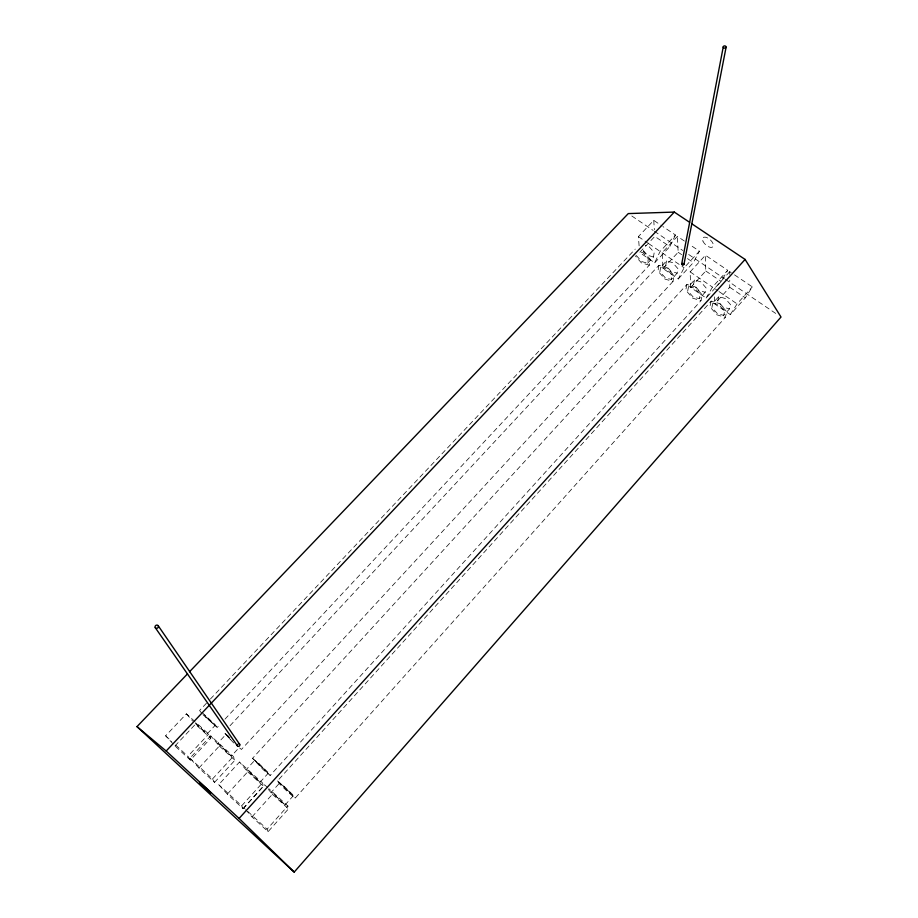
<?xml version="1.0" encoding="UTF-8"?>
<svg xmlns="http://www.w3.org/2000/svg" width="918" height="918" viewBox="0 0 918 918"><rect width="100%" height="100%" fill="white"/><g stroke="black" fill="none" stroke-linecap="round" stroke-linejoin="round"><path stroke-width="0.69" stroke-dasharray="4.59 3.44" d="M734.515 274.861L752.324 286.875L745.313 297.834L730.303 314.622L714.697 303.927L729.73 287.254L729.741 280.162M729.753 274.493L729.764 271.659L733.321 274.057M636.335 255.468L641.659 261.538L647.626 263.225L648.303 258.807L642.944 252.679L639.341 251.693M224.99 719.138L649.324 265.153L650.219 259.346L643.151 251.257M647.626 263.225L653.49 256.96L654.19 252.519L648.854 246.403L645.251 245.427M658.917 265.302L657.965 271.085L664.976 279.095L673.009 281.424L674.076 275.687L666.996 267.574L658.917 265.302L229.672 726.115M660.627 267.253L659.881 271.636L665.217 277.729L671.322 279.485L677.163 273.151L677.989 268.767L672.642 262.628L666.502 260.93L660.627 267.253L666.743 268.985L672.114 275.125L671.322 279.485M666.502 260.93L665.745 265.336L671.058 271.418L677.163 273.151M686.905 284.477L685.746 290.168L692.769 298.212L701.008 300.656L702.27 295.011L695.178 286.864L686.905 284.477L252.519 758.337L263.294 769.789L270.19 775.458L701.008 300.656M688.603 286.427L687.72 290.754L693.056 296.858L699.321 298.717L705.15 292.291L706.126 287.977L700.767 281.815L694.478 280.024L688.603 286.427L694.88 288.252L700.262 294.426L699.321 298.717M694.478 280.024L693.56 284.362L698.885 290.467L705.15 292.291M711.198 301.127L709.878 306.75L716.912 314.817L725.335 317.364L726.758 311.787L719.666 303.617L711.198 301.127L277.488 780.92L279.301 783.708L288.103 792.234L295.206 798.086L725.335 317.364M712.907 303.089L711.898 307.346L717.245 313.486L723.636 315.413L729.454 308.918L730.556 304.661L725.197 298.476L718.76 296.606L712.907 303.089L719.322 304.983L724.715 311.179L723.636 315.413M718.76 296.606L717.727 300.886L723.051 307.014L729.454 308.918M675.464 235.019L669.807 246.598L654.798 236.408L639.651 252.496L654.683 262.8L660.111 251.429L675.464 235.019L662.888 226.539M684.38 241.044L677.438 236.362L662.096 252.771L663.048 268.526L678.253 278.957L684.105 267.769L699.413 251.176L690.164 244.934M678.253 278.957L693.342 262.571L699.413 251.176M706.114 298.04L712.471 287.104L727.733 270.282L705.437 255.25L690.141 271.889L690.692 287.472L706.114 298.04L721.158 281.436L727.733 270.282M730.303 314.622L737.097 303.881L752.324 286.875M245.599 809.756L252.002 816.871L268.09 831.685L288.47 808.896L287.839 805.947L268.79 788.642M285.039 804.994L293.083 796.021L285.016 787.426L279.634 782.997L271.544 791.947L285.039 804.994L271.544 791.947M268.09 831.685L267.058 829.172L287.839 805.947M252.002 816.871L272.382 794.277L266.3 786.898M243.167 808.735L263.558 786.244L262.456 782.893L239.506 762.043L218.702 784.66L227.308 794.127L243.167 808.735L241.675 805.797L218.702 784.66M260.024 782.251L268.067 773.404L259.886 764.705L254.653 760.414L246.563 769.25L260.024 782.251L246.563 769.25M241.675 805.797L262.456 782.893M729.764 271.659L714.502 288.481L717.887 290.799M227.308 794.127L247.699 771.831L239.506 762.043M690.692 287.472L705.758 270.994L705.437 255.25M214.537 782.377L234.939 760.23L233.31 756.409L210.727 735.892L189.923 758.165L198.931 767.999L214.537 782.377L212.506 778.957L189.923 758.165M229.993 737.774L225.943 734.457L217.853 743.155L231.279 756.122L238.428 748.377M212.506 778.957L233.31 756.409M673.009 281.424L241.445 749.455L239.529 747.895M198.931 767.999L219.345 746.047L210.727 735.892M663.048 268.526L678.161 252.266L677.438 236.362M194.914 721.525L186.434 713.825L165.619 735.8L174.971 745.944L190.37 760.115L210.773 738.256L208.696 734.044L195.97 722.489M654.683 262.8L669.807 246.598M195.454 723.556L207.009 734.067L215.053 725.461L204.668 714.961M190.37 760.115L187.892 756.294L208.696 734.044M202.924 714.686L217.164 727.504L220.102 724.371M174.971 745.944L195.385 724.268L210.773 738.256M206.47 703.199L199.596 710.486L201.96 713.745M210.406 699.034L635.245 249.088M639.123 245.875L638.377 236.614L653.754 220.377L661.752 225.771M653.49 256.96L647.511 255.296L642.21 249.237M649.324 265.153L641.452 262.927L635.325 255.938M631.825 215.994L653.134 230.418M654.327 231.221L682.74 250.465M688.661 254.481L724.176 278.533M725.358 279.336L776.272 313.818M678.161 252.266L681.661 254.642M687.502 258.601L693.342 262.571M705.758 270.994L721.158 281.436M729.73 287.254L745.313 297.834M638.377 236.614L647.523 242.845M648.67 243.626L660.111 251.429M662.096 252.771L684.105 267.769M690.141 271.889L712.471 287.104M719.024 291.568L737.097 303.881M201.753 712.253L214.904 724.336L217.164 727.504M228.582 736.293L223.82 732.392L233.792 743.041M215.053 725.461L203.498 715.007M252.519 758.337L259.415 764.005L268.308 772.612L270.19 775.458M277.488 780.92L284.591 786.76L293.508 795.401L295.206 798.086M268.067 773.404L254.653 760.414M293.083 796.021L279.634 782.997M195.568 722.764L207.009 734.067M217.853 743.155L231.279 756.122M267.735 787.678L264.556 784.798L243.763 807.725L246.804 810.525M219.345 746.047L234.939 760.23M247.699 771.831L263.558 786.244M272.382 794.277L288.47 808.896M165.619 735.8L171.689 741.388M175.74 745.118L187.892 756.294M247.814 811.455L267.058 829.172M230.452 739.575L225.943 734.457M186.434 713.825L192.7 721.135M653.754 220.377L654.362 229.729M714.606 296.904L714.697 303.927M702.855 240.941A6.701 3.374 42.2 0 0 712.207 247.24A6.701 3.374 42.2 0 0 708.753 238.623A6.701 3.374 42.2 0 0 702.855 240.941"/><path stroke-width="1.38" d="M726.092 47.197A1.423 1.113 6.1 0 1 723.832 47.874A1.423 1.113 6.1 0 1 724.107 45.969A1.423 1.113 6.1 0 1 726.092 47.197L683.921 264.487L682.648 265.279L681.661 264.166L723.269 46.829M681.661 264.166L682.636 263.363M187.513 673.869L136.989 726.62L294.196 872.1L781.011 317.031L745.095 259.438L692 223.912M294.196 872.1L239.093 818.443L745.095 259.438M136.989 726.62L166.169 751.016L674.305 212.081L689.647 222.34M189.487 671.792L628.279 213.584L674.305 212.081M683.474 263.581L683.921 264.487M166.169 751.016L239.093 818.443M155.257 627.648L237.418 745.829M158.229 625.778A1.756 1.572 -34 0 1 156.714 628.337A1.756 1.572 -34 0 1 155.28 626.019A1.756 1.572 -34 0 1 158.229 625.778L239.678 744.349M238.198 743.855A1.354 1.262 -43.4 0 1 239.862 744.865A1.354 1.262 -43.4 0 1 238.451 746.391A1.354 1.262 -43.4 0 1 237.28 744.854M199.527 782.297L210.624 792.773L199.527 782.297"/></g></svg>
